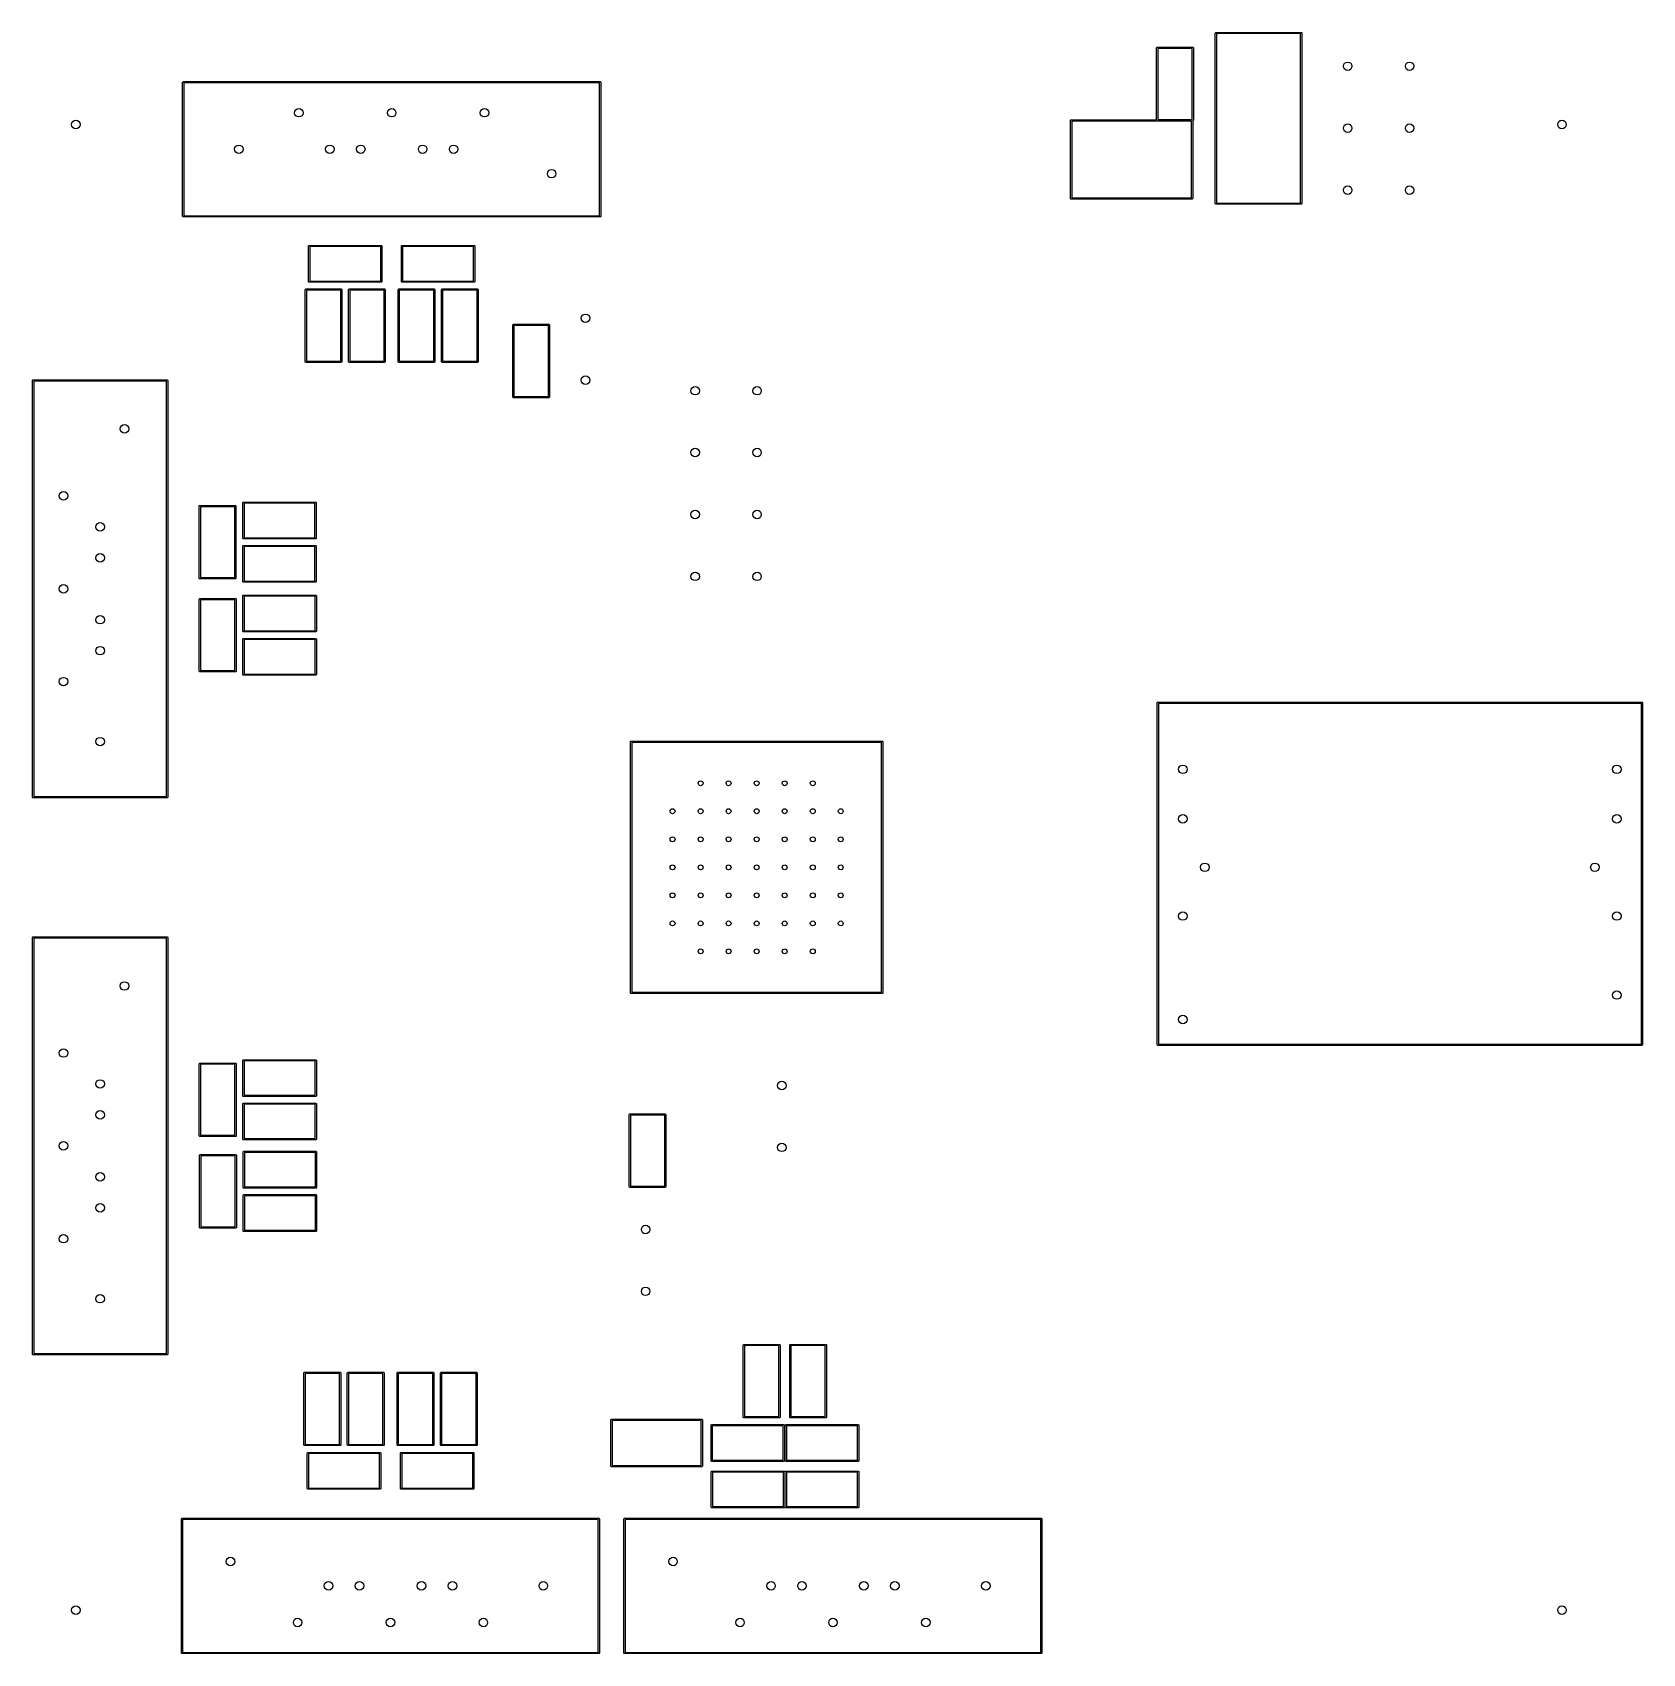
# Model space of a CAD drawing. Extents: x 2.48 to 5.08, y -5.27 to -2.65.
import ezdxf

# ---------------------------------------------------------------- set-up
doc = ezdxf.new("R2010")
doc.units = 0
doc.header["$MEASUREMENT"] = 0
doc.layers.add('BLACK', color=7, linetype='CONTINUOUS')

msp = doc.modelspace()

# ---------------------------------------------------------------- linework, layer by layer
at = {"layer": 'BLACK', "linetype": 'CONTINUOUS'}
for p, q in [((4.3901, -2.6522), (4.3902, -2.6518)), ((4.3901, -2.9278), (4.3901, -2.6522)), ((4.3902, -2.6518), (4.3907, -2.6513)), ((4.3907, -2.6513), (4.3911, -2.6512)), ((4.3911, -2.6512), (4.5289, -2.6512)), ((4.3921, -2.6532), (4.3921, -2.9268)), ((4.5279, -2.6532), (4.3921, -2.6532)), ((4.5279, -2.9268), (4.5279, -2.6532)), ((4.5289, -2.6512), (4.5293, -2.6513)), ((4.5293, -2.6513), (4.5298, -2.6518)), ((4.5298, -2.6518), (4.5299, -2.6522)), ((4.5299, -2.6522), (4.5299, -2.9278)), ((4.2953, -2.6763), (4.2954, -2.6759)), ((4.2953, -2.7926), (4.2953, -2.6763)), ((4.2954, -2.6759), (4.2959, -2.6754)), ((4.2959, -2.6754), (4.2963, -2.6753)), ((4.2963, -2.6753), (4.3537, -2.6753)), ((4.2972, -2.6772), (4.2972, -2.7918)), ((4.3528, -2.6772), (4.2972, -2.6772)), ((4.3528, -2.7918), (4.3528, -2.6772)), ((4.3537, -2.6753), (4.3541, -2.6754)), ((4.3541, -2.6754), (4.3546, -2.6759)), ((4.3546, -2.6759), (4.3547, -2.6763)), ((4.3547, -2.6763), (4.3547, -2.7928)), ((2.7224, -2.7317), (2.7225, -2.7314)), ((2.7224, -2.9483), (2.7224, -2.7317)), ((2.7225, -2.7314), (2.723, -2.7308)), ((2.723, -2.7308), (2.7234, -2.7307)), ((2.7234, -2.7307), (3.3967, -2.7307)), ((2.7244, -2.7327), (2.7244, -2.9473)), ((3.3957, -2.7327), (2.7244, -2.7327)), ((3.3957, -2.9473), (3.3957, -2.7327)), ((3.3967, -2.7307), (3.397, -2.7308)), ((3.397, -2.7308), (3.3976, -2.7314)), ((3.3976, -2.7314), (3.3976, -2.7317)), ((3.3976, -2.7317), (3.3976, -2.9483)), ((4.1564, -2.7936), (4.1565, -2.7932)), ((4.1564, -2.9196), (4.1564, -2.7936)), ((4.1565, -2.7932), (4.157, -2.7927)), ((4.157, -2.7927), (4.1574, -2.7926)), ((4.1574, -2.7926), (4.2953, -2.7926)), ((4.1583, -2.7946), (4.1583, -2.9186)), ((4.3517, -2.7946), (4.1583, -2.7946)), ((4.2972, -2.7918), (4.3528, -2.7918)), ((4.3517, -2.9186), (4.3517, -2.7946)), ((4.3537, -2.7938), (4.3536, -2.7938)), ((4.3536, -2.7938), (4.3536, -2.9196)), ((4.3541, -2.7937), (4.3537, -2.7938)), ((4.3546, -2.7932), (4.3541, -2.7937)), ((4.3547, -2.7928), (4.3546, -2.7932)), ((4.1565, -2.92), (4.1564, -2.9196)), ((4.157, -2.9205), (4.1565, -2.92)), ((4.1574, -2.9206), (4.157, -2.9205)), ((4.3526, -2.9206), (4.1574, -2.9206)), ((4.1583, -2.9186), (4.3517, -2.9186)), ((4.353, -2.9205), (4.3526, -2.9206)), ((4.3535, -2.92), (4.353, -2.9205)), ((4.3536, -2.9196), (4.3535, -2.92)), ((4.3902, -2.9282), (4.3901, -2.9278)), ((4.3907, -2.9287), (4.3902, -2.9282)), ((4.3911, -2.9288), (4.3907, -2.9287)), ((4.5289, -2.9288), (4.3911, -2.9288)), ((4.3921, -2.9268), (4.5279, -2.9268)), ((4.5293, -2.9287), (4.5289, -2.9288)), ((4.5298, -2.9282), (4.5293, -2.9287)), ((4.5299, -2.9278), (4.5298, -2.9282)), ((2.7225, -2.9486), (2.7224, -2.9483)), ((2.723, -2.9492), (2.7225, -2.9486)), ((2.7234, -2.9493), (2.723, -2.9492)), ((3.3967, -2.9493), (2.7234, -2.9493)), ((2.7244, -2.9473), (3.3957, -2.9473)), ((3.397, -2.9492), (3.3967, -2.9493)), ((3.3976, -2.9486), (3.397, -2.9492)), ((3.3976, -2.9483), (3.3976, -2.9486)), ((2.9257, -2.9963), (2.9258, -2.9959)), ((2.9257, -3.0537), (2.9257, -2.9963)), ((2.9258, -2.9959), (2.9264, -2.9954)), ((2.9264, -2.9954), (2.9267, -2.9953)), ((2.9267, -2.9953), (3.0433, -2.9953)), ((2.9277, -2.9972), (2.9277, -3.0528)), ((3.0423, -2.9972), (2.9277, -2.9972)), ((3.0423, -3.0528), (3.0423, -2.9972)), ((3.0433, -2.9953), (3.0436, -2.9954)), ((3.0436, -2.9954), (3.0442, -2.9959)), ((3.0442, -2.9959), (3.0443, -2.9963)), ((3.0443, -2.9963), (3.0443, -3.0537)), ((3.0757, -2.9963), (3.0758, -2.9959)), ((3.0757, -3.0537), (3.0757, -2.9963)), ((3.0758, -2.9959), (3.0764, -2.9954)), ((3.0764, -2.9954), (3.0767, -2.9953)), ((3.0767, -2.9953), (3.1933, -2.9953)), ((3.0777, -2.9972), (3.0777, -3.0528)), ((3.1923, -2.9972), (3.0777, -2.9972)), ((3.1923, -3.0528), (3.1923, -2.9972)), ((3.1933, -2.9953), (3.1936, -2.9954)), ((3.1936, -2.9954), (3.1942, -2.9959)), ((3.1942, -2.9959), (3.1943, -2.9963)), ((3.1943, -2.9963), (3.1943, -3.0537)), ((2.9258, -3.0541), (2.9257, -3.0537)), ((2.9264, -3.0546), (2.9258, -3.0541)), ((2.9267, -3.0547), (2.9264, -3.0546)), ((3.0433, -3.0547), (2.9267, -3.0547)), ((2.9277, -3.0528), (3.0423, -3.0528)), ((3.0436, -3.0546), (3.0433, -3.0547)), ((3.0442, -3.0541), (3.0436, -3.0546)), ((3.0443, -3.0537), (3.0442, -3.0541)), ((3.0758, -3.0541), (3.0757, -3.0537)), ((3.0764, -3.0546), (3.0758, -3.0541)), ((3.0767, -3.0547), (3.0764, -3.0546)), ((3.1933, -3.0547), (3.0767, -3.0547)), ((3.0777, -3.0528), (3.1923, -3.0528)), ((3.1936, -3.0546), (3.1933, -3.0547)), ((3.1942, -3.0541), (3.1936, -3.0546)), ((3.1943, -3.0537), (3.1942, -3.0541)), ((2.9203, -3.0667), (2.9204, -3.0664)), ((2.9203, -3.1833), (2.9203, -3.0667)), ((2.9204, -3.0664), (2.9209, -3.0658)), ((2.9209, -3.0658), (2.9213, -3.0657)), ((2.9213, -3.0657), (2.9787, -3.0657)), ((2.9222, -3.0677), (2.9222, -3.1823)), ((2.9778, -3.0677), (2.9222, -3.0677)), ((2.9778, -3.1823), (2.9778, -3.0677)), ((2.9787, -3.0657), (2.9791, -3.0658)), ((2.9791, -3.0658), (2.9796, -3.0664)), ((2.9796, -3.0664), (2.9797, -3.0667)), ((2.9797, -3.0667), (2.9797, -3.1833)), ((2.9903, -3.0667), (2.9904, -3.0664)), ((2.9903, -3.1833), (2.9903, -3.0667)), ((2.9904, -3.0664), (2.9909, -3.0658)), ((2.9909, -3.0658), (2.9913, -3.0657)), ((2.9913, -3.0657), (3.0487, -3.0657)), ((2.9922, -3.0677), (2.9922, -3.1823)), ((3.0478, -3.0677), (2.9922, -3.0677)), ((3.0478, -3.1823), (3.0478, -3.0677)), ((3.0487, -3.0657), (3.0491, -3.0658)), ((3.0491, -3.0658), (3.0496, -3.0664)), ((3.0496, -3.0664), (3.0497, -3.0667)), ((3.0497, -3.0667), (3.0497, -3.1833)), ((3.0703, -3.0667), (3.0704, -3.0664)), ((3.0703, -3.1833), (3.0703, -3.0667)), ((3.0704, -3.0664), (3.0709, -3.0658)), ((3.0709, -3.0658), (3.0713, -3.0657)), ((3.0713, -3.0657), (3.1287, -3.0657)), ((3.0722, -3.0677), (3.0722, -3.1823)), ((3.1278, -3.0677), (3.0722, -3.0677)), ((3.1278, -3.1823), (3.1278, -3.0677)), ((3.1287, -3.0657), (3.1291, -3.0658)), ((3.1291, -3.0658), (3.1296, -3.0664)), ((3.1296, -3.0664), (3.1297, -3.0667)), ((3.1297, -3.0667), (3.1297, -3.1833)), ((3.1403, -3.0667), (3.1404, -3.0664)), ((3.1403, -3.1833), (3.1403, -3.0667)), ((3.1404, -3.0664), (3.1409, -3.0658)), ((3.1409, -3.0658), (3.1413, -3.0657)), ((3.1413, -3.0657), (3.1987, -3.0657)), ((3.1422, -3.0677), (3.1422, -3.1823)), ((3.1978, -3.0677), (3.1422, -3.0677)), ((3.1978, -3.1823), (3.1978, -3.0677)), ((3.1987, -3.0657), (3.1991, -3.0658)), ((3.1991, -3.0658), (3.1996, -3.0664)), ((3.1996, -3.0664), (3.1997, -3.0667)), ((3.1997, -3.0667), (3.1997, -3.1833)), ((3.2555, -3.1237), (3.2556, -3.1234)), ((3.2555, -3.2403), (3.2555, -3.1237)), ((3.2556, -3.1234), (3.2561, -3.1228)), ((3.2561, -3.1228), (3.2565, -3.1227)), ((3.2565, -3.1227), (3.3139, -3.1227)), ((3.2574, -3.1247), (3.2574, -3.2393)), ((3.313, -3.1247), (3.2574, -3.1247)), ((3.313, -3.2393), (3.313, -3.1247)), ((3.3139, -3.1227), (3.3143, -3.1228)), ((3.3143, -3.1228), (3.3148, -3.1234)), ((3.3148, -3.1234), (3.3149, -3.1237)), ((3.3149, -3.1237), (3.3149, -3.2403)), ((2.9204, -3.1836), (2.9203, -3.1833)), ((2.9209, -3.1842), (2.9204, -3.1836)), ((2.9213, -3.1843), (2.9209, -3.1842)), ((2.9787, -3.1843), (2.9213, -3.1843)), ((2.9222, -3.1823), (2.9778, -3.1823)), ((2.9791, -3.1842), (2.9787, -3.1843)), ((2.9796, -3.1836), (2.9791, -3.1842)), ((2.9797, -3.1833), (2.9796, -3.1836)), ((2.9904, -3.1836), (2.9903, -3.1833)), ((2.9909, -3.1842), (2.9904, -3.1836)), ((2.9913, -3.1843), (2.9909, -3.1842)), ((3.0487, -3.1843), (2.9913, -3.1843)), ((2.9922, -3.1823), (3.0478, -3.1823)), ((3.0491, -3.1842), (3.0487, -3.1843)), ((3.0496, -3.1836), (3.0491, -3.1842)), ((3.0497, -3.1833), (3.0496, -3.1836)), ((3.0704, -3.1836), (3.0703, -3.1833)), ((3.0709, -3.1842), (3.0704, -3.1836)), ((3.0713, -3.1843), (3.0709, -3.1842)), ((3.1287, -3.1843), (3.0713, -3.1843)), ((3.0722, -3.1823), (3.1278, -3.1823)), ((3.1291, -3.1842), (3.1287, -3.1843)), ((3.1296, -3.1836), (3.1291, -3.1842)), ((3.1297, -3.1833), (3.1296, -3.1836)), ((3.1404, -3.1836), (3.1403, -3.1833)), ((3.1409, -3.1842), (3.1404, -3.1836)), ((3.1413, -3.1843), (3.1409, -3.1842)), ((3.1987, -3.1843), (3.1413, -3.1843)), ((3.1422, -3.1823), (3.1978, -3.1823)), ((3.1991, -3.1842), (3.1987, -3.1843)), ((3.1996, -3.1836), (3.1991, -3.1842)), ((3.1997, -3.1833), (3.1996, -3.1836)), ((2.4798, -3.2134), (2.4799, -3.213)), ((2.4798, -3.8866), (2.4798, -3.2134)), ((2.4799, -3.213), (2.4804, -3.2125)), ((2.4804, -3.2125), (2.4808, -3.2124)), ((2.4808, -3.2124), (2.6973, -3.2124)), ((2.4818, -3.2144), (2.4818, -3.8856)), ((2.6963, -3.2144), (2.4818, -3.2144)), ((2.6963, -3.8856), (2.6963, -3.2144)), ((2.6973, -3.2124), (2.6977, -3.2125)), ((2.6977, -3.2125), (2.6982, -3.213)), ((2.6982, -3.213), (2.6983, -3.2134)), ((2.6983, -3.2134), (2.6983, -3.8866)), ((3.2556, -3.2406), (3.2555, -3.2403)), ((3.2561, -3.2412), (3.2556, -3.2406)), ((3.2565, -3.2413), (3.2561, -3.2412)), ((3.3139, -3.2413), (3.2565, -3.2413)), ((3.2574, -3.2393), (3.313, -3.2393)), ((3.3143, -3.2412), (3.3139, -3.2413)), ((3.3148, -3.2406), (3.3143, -3.2412)), ((3.3149, -3.2403), (3.3148, -3.2406)), ((2.7491, -3.4164), (2.7492, -3.4161)), ((2.7491, -3.533), (2.7491, -3.4164)), ((2.7492, -3.4161), (2.7497, -3.4155)), ((2.7497, -3.4155), (2.7501, -3.4154)), ((2.7501, -3.4154), (2.8075, -3.4154)), ((2.751, -3.4174), (2.751, -3.532)), ((2.8066, -3.4174), (2.751, -3.4174)), ((2.8066, -3.532), (2.8066, -3.4174)), ((2.8075, -3.4154), (2.8079, -3.4155)), ((2.8079, -3.4155), (2.8084, -3.4161)), ((2.8084, -3.4161), (2.8085, -3.4164)), ((2.8085, -3.4164), (2.8085, -3.533)), ((2.8195, -3.411), (2.8196, -3.4106)), ((2.8195, -3.4684), (2.8195, -3.411)), ((2.8196, -3.4106), (2.8202, -3.4101)), ((2.8202, -3.4101), (2.8205, -3.41)), ((2.8205, -3.41), (2.9371, -3.41)), ((2.8215, -3.4119), (2.8215, -3.4675)), ((2.9361, -3.4119), (2.8215, -3.4119)), ((2.9361, -3.4675), (2.9361, -3.4119)), ((2.9371, -3.41), (2.9374, -3.4101)), ((2.9374, -3.4101), (2.938, -3.4106)), ((2.938, -3.4106), (2.9381, -3.411)), ((2.9381, -3.411), (2.9381, -3.4684)), ((2.8196, -3.4688), (2.8195, -3.4684)), ((2.8195, -3.481), (2.8196, -3.4806)), ((2.8195, -3.5384), (2.8195, -3.481)), ((2.8202, -3.4693), (2.8196, -3.4688)), ((2.8196, -3.4806), (2.8202, -3.4801)), ((2.8205, -3.4694), (2.8202, -3.4693)), ((2.8202, -3.4801), (2.8205, -3.48)), ((2.9371, -3.4694), (2.8205, -3.4694)), ((2.8205, -3.48), (2.9371, -3.48)), ((2.8215, -3.4675), (2.9361, -3.4675)), ((2.8215, -3.4819), (2.8215, -3.5375)), ((2.9361, -3.4819), (2.8215, -3.4819)), ((2.9361, -3.5375), (2.9361, -3.4819)), ((2.9374, -3.4693), (2.9371, -3.4694)), ((2.9371, -3.48), (2.9374, -3.4801)), ((2.938, -3.4688), (2.9374, -3.4693)), ((2.9374, -3.4801), (2.938, -3.4806)), ((2.9381, -3.4684), (2.938, -3.4688)), ((2.938, -3.4806), (2.9381, -3.481)), ((2.9381, -3.481), (2.9381, -3.5384)), ((2.7492, -3.5333), (2.7491, -3.533)), ((2.7497, -3.5339), (2.7492, -3.5333)), ((2.7501, -3.534), (2.7497, -3.5339)), ((2.8075, -3.534), (2.7501, -3.534)), ((2.751, -3.532), (2.8066, -3.532)), ((2.8079, -3.5339), (2.8075, -3.534)), ((2.8084, -3.5333), (2.8079, -3.5339)), ((2.8085, -3.533), (2.8084, -3.5333)), ((2.8196, -3.5388), (2.8195, -3.5384)), ((2.8202, -3.5393), (2.8196, -3.5388)), ((2.8197, -3.5613), (2.8198, -3.5609)), ((2.8197, -3.6187), (2.8197, -3.5613)), ((2.8198, -3.5609), (2.8204, -3.5604)), ((2.8205, -3.5394), (2.8202, -3.5393)), ((2.8204, -3.5604), (2.8207, -3.5603)), ((2.9371, -3.5394), (2.8205, -3.5394)), ((2.8207, -3.5603), (2.9373, -3.5603)), ((2.8215, -3.5375), (2.9361, -3.5375)), ((2.9374, -3.5393), (2.9371, -3.5394)), ((2.9373, -3.5603), (2.9376, -3.5604)), ((2.938, -3.5388), (2.9374, -3.5393)), ((2.9376, -3.5604), (2.9382, -3.5609)), ((2.9381, -3.5384), (2.938, -3.5388)), ((2.9382, -3.5609), (2.9383, -3.5613)), ((2.9383, -3.5613), (2.9383, -3.6187)), ((2.7493, -3.5667), (2.7494, -3.5664)), ((2.7493, -3.6833), (2.7493, -3.5667)), ((2.7494, -3.5664), (2.7499, -3.5658)), ((2.7499, -3.5658), (2.7503, -3.5657)), ((2.7503, -3.5657), (2.8077, -3.5657)), ((2.7512, -3.5677), (2.7512, -3.6823)), ((2.8068, -3.5677), (2.7512, -3.5677)), ((2.8068, -3.6823), (2.8068, -3.5677)), ((2.8077, -3.5657), (2.8081, -3.5658)), ((2.8081, -3.5658), (2.8086, -3.5664)), ((2.8086, -3.5664), (2.8087, -3.5667)), ((2.8087, -3.5667), (2.8087, -3.6833)), ((2.8217, -3.5622), (2.8217, -3.6178)), ((2.9363, -3.5622), (2.8217, -3.5622)), ((2.9363, -3.6178), (2.9363, -3.5622)), ((2.8198, -3.6191), (2.8197, -3.6187)), ((2.8197, -3.6313), (2.8198, -3.6309)), ((2.8197, -3.6887), (2.8197, -3.6313)), ((2.8204, -3.6196), (2.8198, -3.6191)), ((2.8198, -3.6309), (2.8204, -3.6304)), ((2.8207, -3.6197), (2.8204, -3.6196)), ((2.8204, -3.6304), (2.8207, -3.6303)), ((2.9373, -3.6197), (2.8207, -3.6197)), ((2.8207, -3.6303), (2.9373, -3.6303)), ((2.8217, -3.6178), (2.9363, -3.6178)), ((2.8217, -3.6322), (2.8217, -3.6878)), ((2.9363, -3.6322), (2.8217, -3.6322)), ((2.9363, -3.6878), (2.9363, -3.6322)), ((2.9376, -3.6196), (2.9373, -3.6197)), ((2.9373, -3.6303), (2.9376, -3.6304)), ((2.9382, -3.6191), (2.9376, -3.6196)), ((2.9376, -3.6304), (2.9382, -3.6309)), ((2.9383, -3.6187), (2.9382, -3.6191)), ((2.9382, -3.6309), (2.9383, -3.6313)), ((2.9383, -3.6313), (2.9383, -3.6887)), ((2.7494, -3.6836), (2.7493, -3.6833)), ((2.7499, -3.6842), (2.7494, -3.6836)), ((2.7503, -3.6843), (2.7499, -3.6842)), ((2.8077, -3.6843), (2.7503, -3.6843)), ((2.7512, -3.6823), (2.8068, -3.6823)), ((2.8081, -3.6842), (2.8077, -3.6843)), ((2.8086, -3.6836), (2.8081, -3.6842)), ((2.8087, -3.6833), (2.8086, -3.6836)), ((2.8198, -3.6891), (2.8197, -3.6887)), ((2.8204, -3.6896), (2.8198, -3.6891)), ((2.8207, -3.6897), (2.8204, -3.6896)), ((2.9373, -3.6897), (2.8207, -3.6897)), ((2.8217, -3.6878), (2.9363, -3.6878)), ((2.9376, -3.6896), (2.9373, -3.6897)), ((2.9382, -3.6891), (2.9376, -3.6896)), ((2.9383, -3.6887), (2.9382, -3.6891)), ((4.2963, -3.7339), (4.2969, -3.7333)), ((4.2963, -3.7343), (4.2963, -3.7339)), ((4.2963, -4.2866), (4.2963, -3.7343)), ((4.2969, -3.7333), (4.2973, -3.7333)), ((4.2973, -3.7333), (5.0791, -3.7333)), ((4.2982, -3.7352), (4.2982, -4.2856)), ((5.0782, -3.7352), (4.2982, -3.7352)), ((5.0782, -4.2856), (5.0782, -3.7352)), ((5.0791, -3.7333), (5.0795, -3.7333)), ((5.0795, -3.7333), (5.0801, -3.7339)), ((5.0801, -3.7339), (5.0801, -3.7343)), ((5.0801, -3.7343), (5.0801, -4.2866)), ((3.4457, -3.7969), (3.4463, -3.7963)), ((3.4457, -3.7972), (3.4457, -3.7969)), ((3.4457, -4.2028), (3.4457, -3.7972)), ((3.4463, -3.7963), (3.4466, -3.7963)), ((3.4466, -3.7963), (3.8522, -3.7963)), ((3.8522, -3.7963), (3.8525, -3.7963)), ((3.8525, -3.7963), (3.8531, -3.7969)), ((3.8531, -3.7969), (3.8531, -3.7972)), ((3.8531, -3.7972), (3.8531, -4.2028)), ((3.4476, -3.7982), (3.4476, -4.2018)), ((3.8512, -3.7982), (3.4476, -3.7982)), ((3.8512, -4.2018), (3.8512, -3.7982)), ((2.4799, -3.887), (2.4798, -3.8866)), ((2.4804, -3.8875), (2.4799, -3.887)), ((2.4808, -3.8876), (2.4804, -3.8875)), ((2.6973, -3.8876), (2.4808, -3.8876)), ((2.4818, -3.8856), (2.6963, -3.8856)), ((2.6977, -3.8875), (2.6973, -3.8876)), ((2.6982, -3.887), (2.6977, -3.8875)), ((2.6983, -3.8866), (2.6982, -3.887)), ((2.4798, -4.1134), (2.4799, -4.113)), ((2.4798, -4.7866), (2.4798, -4.1134)), ((2.4799, -4.113), (2.4804, -4.1125)), ((2.4804, -4.1125), (2.4808, -4.1124)), ((2.4808, -4.1124), (2.6973, -4.1124)), ((2.4818, -4.1144), (2.4818, -4.7856)), ((2.6963, -4.1144), (2.4818, -4.1144)), ((2.6963, -4.7856), (2.6963, -4.1144)), ((2.6973, -4.1124), (2.6977, -4.1125)), ((2.6977, -4.1125), (2.6982, -4.113)), ((2.6982, -4.113), (2.6983, -4.1134)), ((2.6983, -4.1134), (2.6983, -4.7866)), ((3.4457, -4.2031), (3.4457, -4.2028)), ((3.4463, -4.2037), (3.4457, -4.2031)), ((3.4466, -4.2037), (3.4463, -4.2037)), ((3.8522, -4.2037), (3.4466, -4.2037)), ((3.4476, -4.2018), (3.8512, -4.2018)), ((3.8525, -4.2037), (3.8522, -4.2037)), ((3.8531, -4.2031), (3.8525, -4.2037)), ((3.8531, -4.2028), (3.8531, -4.2031)), ((4.2963, -4.287), (4.2963, -4.2866)), ((4.2969, -4.2875), (4.2963, -4.287)), ((4.2973, -4.2876), (4.2969, -4.2875)), ((5.0791, -4.2876), (4.2973, -4.2876)), ((4.2982, -4.2856), (5.0782, -4.2856)), ((5.0795, -4.2875), (5.0791, -4.2876)), ((5.0801, -4.287), (5.0795, -4.2875)), ((5.0801, -4.2866), (5.0801, -4.287)), ((2.7493, -4.3172), (2.7494, -4.3169)), ((2.7493, -4.4338), (2.7493, -4.3172)), ((2.7494, -4.3169), (2.7499, -4.3163)), ((2.7499, -4.3163), (2.7503, -4.3162)), ((2.7503, -4.3162), (2.8077, -4.3162)), ((2.7512, -4.3182), (2.7512, -4.4328)), ((2.8068, -4.3182), (2.7512, -4.3182)), ((2.8068, -4.4328), (2.8068, -4.3182)), ((2.8077, -4.3162), (2.8081, -4.3163)), ((2.8081, -4.3163), (2.8086, -4.3169)), ((2.8086, -4.3169), (2.8087, -4.3172)), ((2.8087, -4.3172), (2.8087, -4.4338)), ((2.8197, -4.3118), (2.8198, -4.3114)), ((2.8197, -4.3692), (2.8197, -4.3118)), ((2.8198, -4.3114), (2.8204, -4.3109)), ((2.8204, -4.3109), (2.8207, -4.3108)), ((2.8207, -4.3108), (2.9373, -4.3108)), ((2.8217, -4.3127), (2.8217, -4.3683)), ((2.9363, -4.3127), (2.8217, -4.3127)), ((2.9363, -4.3683), (2.9363, -4.3127)), ((2.9373, -4.3108), (2.9376, -4.3109)), ((2.9376, -4.3109), (2.9382, -4.3114)), ((2.9382, -4.3114), (2.9383, -4.3118)), ((2.9383, -4.3118), (2.9383, -4.3692)), ((2.8198, -4.3696), (2.8197, -4.3692)), ((2.8204, -4.3701), (2.8198, -4.3696)), ((2.8207, -4.3702), (2.8204, -4.3701)), ((2.9373, -4.3702), (2.8207, -4.3702)), ((2.8217, -4.3683), (2.9363, -4.3683)), ((2.9376, -4.3701), (2.9373, -4.3702)), ((2.9382, -4.3696), (2.9376, -4.3701)), ((2.9383, -4.3692), (2.9382, -4.3696)), ((2.8197, -4.3818), (2.8198, -4.3814)), ((2.8197, -4.4392), (2.8197, -4.3818)), ((2.8198, -4.3814), (2.8204, -4.3809)), ((2.8204, -4.3809), (2.8207, -4.3808)), ((2.8207, -4.3808), (2.9373, -4.3808)), ((2.8217, -4.3827), (2.8217, -4.4383)), ((2.9363, -4.3827), (2.8217, -4.3827)), ((2.9363, -4.4383), (2.9363, -4.3827)), ((2.9373, -4.3808), (2.9376, -4.3809)), ((2.9376, -4.3809), (2.9382, -4.3814)), ((2.9382, -4.3814), (2.9383, -4.3818)), ((2.9383, -4.3818), (2.9383, -4.4392)), ((3.4435, -4.3995), (3.4436, -4.3992)), ((3.4435, -4.5161), (3.4435, -4.3995)), ((3.4436, -4.3992), (3.4441, -4.3986)), ((3.4441, -4.3986), (3.4445, -4.3985)), ((3.4445, -4.3985), (3.5019, -4.3985)), ((3.5019, -4.3985), (3.5023, -4.3986)), ((3.5023, -4.3986), (3.5028, -4.3992)), ((3.5028, -4.3992), (3.5029, -4.3995)), ((3.5029, -4.3995), (3.5029, -4.5161)), ((3.4454, -4.4005), (3.4454, -4.5151)), ((3.501, -4.4005), (3.4454, -4.4005)), ((3.501, -4.5151), (3.501, -4.4005)), ((2.7494, -4.4341), (2.7493, -4.4338)), ((2.7499, -4.4347), (2.7494, -4.4341)), ((2.7503, -4.4348), (2.7499, -4.4347)), ((2.8077, -4.4348), (2.7503, -4.4348)), ((2.7512, -4.4328), (2.8068, -4.4328)), ((2.8081, -4.4347), (2.8077, -4.4348)), ((2.8086, -4.4341), (2.8081, -4.4347)), ((2.8087, -4.4338), (2.8086, -4.4341)), ((2.8198, -4.4396), (2.8197, -4.4392)), ((2.8204, -4.4401), (2.8198, -4.4396)), ((2.8207, -4.4402), (2.8204, -4.4401)), ((2.9373, -4.4402), (2.8207, -4.4402)), ((2.8217, -4.4383), (2.9363, -4.4383)), ((2.9376, -4.4401), (2.9373, -4.4402)), ((2.9382, -4.4396), (2.9376, -4.4401)), ((2.9383, -4.4392), (2.9382, -4.4396)), ((2.7498, -4.4652), (2.7499, -4.4649)), ((2.7498, -4.5818), (2.7498, -4.4652)), ((2.7499, -4.4649), (2.7504, -4.4643)), ((2.7504, -4.4643), (2.7508, -4.4642)), ((2.7508, -4.4642), (2.8082, -4.4642)), ((2.7517, -4.4662), (2.7517, -4.5808)), ((2.8073, -4.4662), (2.7517, -4.4662)), ((2.8073, -4.5808), (2.8073, -4.4662)), ((2.8082, -4.4642), (2.8086, -4.4643)), ((2.8086, -4.4643), (2.8091, -4.4649)), ((2.8091, -4.4649), (2.8092, -4.4652)), ((2.8092, -4.4652), (2.8092, -4.5818)), ((2.8202, -4.4598), (2.8203, -4.4594)), ((2.8202, -4.5172), (2.8202, -4.4598)), ((2.8203, -4.4594), (2.8209, -4.4589)), ((2.8209, -4.4589), (2.8212, -4.4588)), ((2.8212, -4.4588), (2.9378, -4.4588)), ((2.8222, -4.4607), (2.8222, -4.5163)), ((2.9368, -4.4607), (2.8222, -4.4607)), ((2.9368, -4.5163), (2.9368, -4.4607)), ((2.9378, -4.4588), (2.9381, -4.4589)), ((2.9381, -4.4589), (2.9387, -4.4594)), ((2.9387, -4.4594), (2.9388, -4.4598)), ((2.9388, -4.4598), (2.9388, -4.5172)), ((2.8203, -4.5176), (2.8202, -4.5172)), ((2.8202, -4.5298), (2.8203, -4.5294)), ((2.8202, -4.5872), (2.8202, -4.5298)), ((2.8209, -4.5181), (2.8203, -4.5176)), ((2.8203, -4.5294), (2.8209, -4.5289)), ((2.8212, -4.5182), (2.8209, -4.5181)), ((2.8209, -4.5289), (2.8212, -4.5288)), ((2.9378, -4.5182), (2.8212, -4.5182)), ((2.8212, -4.5288), (2.9378, -4.5288)), ((2.8222, -4.5163), (2.9368, -4.5163)), ((2.8222, -4.5307), (2.8222, -4.5863)), ((2.9368, -4.5307), (2.8222, -4.5307)), ((2.9368, -4.5863), (2.9368, -4.5307)), ((2.9381, -4.5181), (2.9378, -4.5182)), ((2.9378, -4.5288), (2.9381, -4.5289)), ((2.9387, -4.5176), (2.9381, -4.5181)), ((2.9381, -4.5289), (2.9387, -4.5294)), ((2.9388, -4.5172), (2.9387, -4.5176)), ((2.9387, -4.5294), (2.9388, -4.5298)), ((2.9388, -4.5298), (2.9388, -4.5872)), ((3.4436, -4.5164), (3.4435, -4.5161)), ((3.4441, -4.517), (3.4436, -4.5164)), ((3.4445, -4.5171), (3.4441, -4.517)), ((3.5019, -4.5171), (3.4445, -4.5171)), ((3.4454, -4.5151), (3.501, -4.5151)), ((3.5023, -4.517), (3.5019, -4.5171)), ((3.5028, -4.5164), (3.5023, -4.517)), ((3.5029, -4.5161), (3.5028, -4.5164)), ((2.7499, -4.5821), (2.7498, -4.5818)), ((2.7504, -4.5827), (2.7499, -4.5821)), ((2.7508, -4.5828), (2.7504, -4.5827)), ((2.8082, -4.5828), (2.7508, -4.5828)), ((2.7517, -4.5808), (2.8073, -4.5808)), ((2.8086, -4.5827), (2.8082, -4.5828)), ((2.8091, -4.5821), (2.8086, -4.5827)), ((2.8092, -4.5818), (2.8091, -4.5821)), ((2.8203, -4.5876), (2.8202, -4.5872)), ((2.8209, -4.5881), (2.8203, -4.5876)), ((2.8212, -4.5882), (2.8209, -4.5881)), ((2.9378, -4.5882), (2.8212, -4.5882)), ((2.8222, -4.5863), (2.9368, -4.5863)), ((2.9381, -4.5881), (2.9378, -4.5882)), ((2.9387, -4.5876), (2.9381, -4.5881)), ((2.9388, -4.5872), (2.9387, -4.5876)), ((2.4799, -4.787), (2.4798, -4.7866)), ((2.4804, -4.7875), (2.4799, -4.787)), ((2.4808, -4.7876), (2.4804, -4.7875)), ((2.6973, -4.7876), (2.4808, -4.7876)), ((2.4818, -4.7856), (2.6963, -4.7856)), ((2.6977, -4.7875), (2.6973, -4.7876)), ((2.6982, -4.787), (2.6977, -4.7875)), ((2.6983, -4.7866), (2.6982, -4.787)), ((3.6278, -4.7717), (3.6279, -4.7714)), ((3.6278, -4.8883), (3.6278, -4.7717)), ((3.6279, -4.7714), (3.6284, -4.7708)), ((3.6284, -4.7708), (3.6288, -4.7707)), ((3.6288, -4.7707), (3.6862, -4.7707)), ((3.6297, -4.7727), (3.6297, -4.8873)), ((3.6853, -4.7727), (3.6297, -4.7727)), ((3.6853, -4.8873), (3.6853, -4.7727)), ((3.6862, -4.7707), (3.6866, -4.7708)), ((3.6866, -4.7708), (3.6871, -4.7714)), ((3.6871, -4.7714), (3.6872, -4.7717)), ((3.6872, -4.7717), (3.6872, -4.8883)), ((3.7028, -4.7717), (3.7029, -4.7714)), ((3.7028, -4.8883), (3.7028, -4.7717)), ((3.7029, -4.7714), (3.7034, -4.7708)), ((3.7034, -4.7708), (3.7038, -4.7707)), ((3.7038, -4.7707), (3.7612, -4.7707)), ((3.7047, -4.7727), (3.7047, -4.8873)), ((3.7603, -4.7727), (3.7047, -4.7727)), ((3.7603, -4.8873), (3.7603, -4.7727)), ((3.7612, -4.7707), (3.7616, -4.7708)), ((3.7616, -4.7708), (3.7621, -4.7714)), ((3.7621, -4.7714), (3.7622, -4.7717)), ((3.7622, -4.7717), (3.7622, -4.8883)), ((2.9183, -4.8167), (2.9184, -4.8164)), ((2.9183, -4.9333), (2.9183, -4.8167)), ((2.9184, -4.8164), (2.9189, -4.8158)), ((2.9189, -4.8158), (2.9193, -4.8157)), ((2.9193, -4.8157), (2.9767, -4.8157)), ((2.9202, -4.8177), (2.9202, -4.9323)), ((2.9758, -4.8177), (2.9202, -4.8177)), ((2.9758, -4.9323), (2.9758, -4.8177)), ((2.9767, -4.8157), (2.9771, -4.8158)), ((2.9771, -4.8158), (2.9776, -4.8164)), ((2.9776, -4.8164), (2.9777, -4.8167)), ((2.9777, -4.8167), (2.9777, -4.9333)), ((2.9883, -4.8167), (2.9884, -4.8164)), ((2.9883, -4.9333), (2.9883, -4.8167)), ((2.9884, -4.8164), (2.9889, -4.8158)), ((2.9889, -4.8158), (2.9893, -4.8157)), ((2.9893, -4.8157), (3.0467, -4.8157)), ((2.9902, -4.8177), (2.9902, -4.9323)), ((3.0458, -4.8177), (2.9902, -4.8177)), ((3.0458, -4.9323), (3.0458, -4.8177)), ((3.0467, -4.8157), (3.0471, -4.8158)), ((3.0471, -4.8158), (3.0476, -4.8164)), ((3.0476, -4.8164), (3.0477, -4.8167)), ((3.0477, -4.8167), (3.0477, -4.9333)), ((3.0688, -4.8167), (3.0689, -4.8164)), ((3.0688, -4.9333), (3.0688, -4.8167)), ((3.0689, -4.8164), (3.0694, -4.8158)), ((3.0694, -4.8158), (3.0698, -4.8157)), ((3.0698, -4.8157), (3.1272, -4.8157)), ((3.0707, -4.8177), (3.0707, -4.9323)), ((3.1263, -4.8177), (3.0707, -4.8177)), ((3.1263, -4.9323), (3.1263, -4.8177)), ((3.1272, -4.8157), (3.1276, -4.8158)), ((3.1276, -4.8158), (3.1281, -4.8164)), ((3.1281, -4.8164), (3.1282, -4.8167)), ((3.1282, -4.8167), (3.1282, -4.9333)), ((3.1388, -4.8167), (3.1389, -4.8164)), ((3.1388, -4.9333), (3.1388, -4.8167)), ((3.1389, -4.8164), (3.1394, -4.8158)), ((3.1394, -4.8158), (3.1398, -4.8157)), ((3.1398, -4.8157), (3.1972, -4.8157)), ((3.1407, -4.8177), (3.1407, -4.9323)), ((3.1963, -4.8177), (3.1407, -4.8177)), ((3.1963, -4.9323), (3.1963, -4.8177)), ((3.1972, -4.8157), (3.1976, -4.8158)), ((3.1976, -4.8158), (3.1981, -4.8164)), ((3.1981, -4.8164), (3.1982, -4.8167)), ((3.1982, -4.8167), (3.1982, -4.9333)), ((3.4141, -4.8926), (3.4142, -4.8922)), ((3.4141, -4.9674), (3.4141, -4.8926)), ((3.4142, -4.8922), (3.4147, -4.8917)), ((3.4147, -4.8917), (3.4151, -4.8916)), ((3.4151, -4.8916), (3.5607, -4.8916)), ((3.4161, -4.8936), (3.4161, -4.9664)), ((3.5598, -4.8936), (3.4161, -4.8936)), ((3.5598, -4.9664), (3.5598, -4.8936)), ((3.5607, -4.8916), (3.5611, -4.8917)), ((3.5611, -4.8917), (3.5616, -4.8922)), ((3.5616, -4.8922), (3.5617, -4.8926)), ((3.5617, -4.8926), (3.5617, -4.9674)), ((3.6279, -4.8886), (3.6278, -4.8883)), ((3.6284, -4.8892), (3.6279, -4.8886)), ((3.6288, -4.8893), (3.6284, -4.8892)), ((3.6862, -4.8893), (3.6288, -4.8893)), ((3.6297, -4.8873), (3.6853, -4.8873)), ((3.6866, -4.8892), (3.6862, -4.8893)), ((3.6871, -4.8886), (3.6866, -4.8892)), ((3.6872, -4.8883), (3.6871, -4.8886)), ((3.7029, -4.8886), (3.7028, -4.8883)), ((3.7034, -4.8892), (3.7029, -4.8886)), ((3.7038, -4.8893), (3.7034, -4.8892)), ((3.7612, -4.8893), (3.7038, -4.8893)), ((3.7047, -4.8873), (3.7603, -4.8873)), ((3.7616, -4.8892), (3.7612, -4.8893)), ((3.7621, -4.8886), (3.7616, -4.8892)), ((3.7622, -4.8883), (3.7621, -4.8886)), ((3.5757, -4.9013), (3.5758, -4.9009)), ((3.5757, -4.9587), (3.5757, -4.9013)), ((3.5758, -4.9009), (3.5764, -4.9004)), ((3.5764, -4.9004), (3.5767, -4.9003)), ((3.5767, -4.9003), (3.6933, -4.9003)), ((3.5777, -4.9022), (3.5777, -4.9578)), ((3.6923, -4.9022), (3.5777, -4.9022)), ((3.6923, -4.9578), (3.6923, -4.9022)), ((3.6933, -4.9003), (3.6936, -4.9004)), ((3.6936, -4.9004), (3.6942, -4.9009)), ((3.6942, -4.9009), (3.6943, -4.9013)), ((3.6943, -4.9013), (3.6943, -4.9587)), ((3.6957, -4.9013), (3.6958, -4.9009)), ((3.6957, -4.9587), (3.6957, -4.9013)), ((3.6958, -4.9009), (3.6964, -4.9004)), ((3.6964, -4.9004), (3.6967, -4.9003)), ((3.6967, -4.9003), (3.8133, -4.9003)), ((3.6977, -4.9022), (3.6977, -4.9578)), ((3.8123, -4.9022), (3.6977, -4.9022)), ((3.8123, -4.9578), (3.8123, -4.9022)), ((3.8133, -4.9003), (3.8136, -4.9004)), ((3.8136, -4.9004), (3.8142, -4.9009)), ((3.8142, -4.9009), (3.8143, -4.9013)), ((3.8143, -4.9013), (3.8143, -4.9587)), ((2.9184, -4.9336), (2.9183, -4.9333)), ((2.9189, -4.9342), (2.9184, -4.9336)), ((2.9193, -4.9343), (2.9189, -4.9342)), ((2.9767, -4.9343), (2.9193, -4.9343)), ((2.9202, -4.9323), (2.9758, -4.9323)), ((2.9237, -4.9463), (2.9238, -4.9459)), ((2.9237, -5.0037), (2.9237, -4.9463)), ((2.9238, -4.9459), (2.9244, -4.9454)), ((2.9244, -4.9454), (2.9247, -4.9453)), ((2.9247, -4.9453), (3.0413, -4.9453)), ((2.9257, -4.9472), (2.9257, -5.0028)), ((3.0403, -4.9472), (2.9257, -4.9472)), ((2.9771, -4.9342), (2.9767, -4.9343)), ((2.9776, -4.9336), (2.9771, -4.9342)), ((2.9777, -4.9333), (2.9776, -4.9336)), ((2.9884, -4.9336), (2.9883, -4.9333)), ((2.9889, -4.9342), (2.9884, -4.9336)), ((2.9893, -4.9343), (2.9889, -4.9342)), ((3.0467, -4.9343), (2.9893, -4.9343)), ((2.9902, -4.9323), (3.0458, -4.9323)), ((3.0403, -5.0028), (3.0403, -4.9472)), ((3.0413, -4.9453), (3.0416, -4.9454)), ((3.0416, -4.9454), (3.0422, -4.9459)), ((3.0422, -4.9459), (3.0423, -4.9463)), ((3.0423, -4.9463), (3.0423, -5.0037)), ((3.0471, -4.9342), (3.0467, -4.9343)), ((3.0476, -4.9336), (3.0471, -4.9342)), ((3.0477, -4.9333), (3.0476, -4.9336)), ((3.0689, -4.9336), (3.0688, -4.9333)), ((3.0694, -4.9342), (3.0689, -4.9336)), ((3.0698, -4.9343), (3.0694, -4.9342)), ((3.1272, -4.9343), (3.0698, -4.9343)), ((3.0707, -4.9323), (3.1263, -4.9323)), ((3.0742, -4.9463), (3.0743, -4.9459)), ((3.0742, -5.0037), (3.0742, -4.9463)), ((3.0743, -4.9459), (3.0749, -4.9454)), ((3.0749, -4.9454), (3.0752, -4.9453)), ((3.0752, -4.9453), (3.1918, -4.9453)), ((3.0762, -4.9472), (3.0762, -5.0028)), ((3.1908, -4.9472), (3.0762, -4.9472)), ((3.1276, -4.9342), (3.1272, -4.9343)), ((3.1281, -4.9336), (3.1276, -4.9342)), ((3.1282, -4.9333), (3.1281, -4.9336)), ((3.1389, -4.9336), (3.1388, -4.9333)), ((3.1394, -4.9342), (3.1389, -4.9336)), ((3.1398, -4.9343), (3.1394, -4.9342)), ((3.1972, -4.9343), (3.1398, -4.9343)), ((3.1407, -4.9323), (3.1963, -4.9323)), ((3.1908, -5.0028), (3.1908, -4.9472)), ((3.1918, -4.9453), (3.1921, -4.9454)), ((3.1921, -4.9454), (3.1927, -4.9459)), ((3.1927, -4.9459), (3.1928, -4.9463)), ((3.1928, -4.9463), (3.1928, -5.0037)), ((3.1976, -4.9342), (3.1972, -4.9343)), ((3.1981, -4.9336), (3.1976, -4.9342)), ((3.1982, -4.9333), (3.1981, -4.9336)), ((3.4142, -4.9678), (3.4141, -4.9674)), ((3.4147, -4.9683), (3.4142, -4.9678)), ((3.4151, -4.9684), (3.4147, -4.9683)), ((3.5607, -4.9684), (3.4151, -4.9684)), ((3.4161, -4.9664), (3.5598, -4.9664)), ((3.5611, -4.9683), (3.5607, -4.9684)), ((3.5616, -4.9678), (3.5611, -4.9683)), ((3.5617, -4.9674), (3.5616, -4.9678)), ((3.5758, -4.9591), (3.5757, -4.9587)), ((3.5764, -4.9596), (3.5758, -4.9591)), ((3.5762, -4.9763), (3.5763, -4.9759)), ((3.5763, -4.9759), (3.5768, -4.9754)), ((3.5767, -4.9597), (3.5764, -4.9596)), ((3.6933, -4.9597), (3.5767, -4.9597)), ((3.5768, -4.9754), (3.5772, -4.9753)), ((3.5772, -4.9753), (3.6937, -4.9753)), ((3.5777, -4.9578), (3.6923, -4.9578)), ((3.6936, -4.9596), (3.6933, -4.9597)), ((3.6942, -4.9591), (3.6936, -4.9596)), ((3.6937, -4.9753), (3.6941, -4.9754)), ((3.6941, -4.9754), (3.6946, -4.9759)), ((3.6943, -4.9587), (3.6942, -4.9591)), ((3.6946, -4.9759), (3.6947, -4.9763)), ((3.6958, -4.9591), (3.6957, -4.9587)), ((3.6957, -4.9763), (3.6958, -4.9759)), ((3.6964, -4.9596), (3.6958, -4.9591)), ((3.6958, -4.9759), (3.6964, -4.9754)), ((3.6967, -4.9597), (3.6964, -4.9596)), ((3.6964, -4.9754), (3.6967, -4.9753)), ((3.8133, -4.9597), (3.6967, -4.9597)), ((3.6967, -4.9753), (3.8133, -4.9753)), ((3.6977, -4.9578), (3.8123, -4.9578)), ((3.8136, -4.9596), (3.8133, -4.9597)), ((3.8133, -4.9753), (3.8136, -4.9754)), ((3.8142, -4.9591), (3.8136, -4.9596)), ((3.8136, -4.9754), (3.8142, -4.9759)), ((3.8143, -4.9587), (3.8142, -4.9591)), ((3.8142, -4.9759), (3.8143, -4.9763)), ((3.5762, -5.0337), (3.5762, -4.9763)), ((3.5782, -4.9772), (3.5782, -5.0328)), ((3.6928, -4.9772), (3.5782, -4.9772)), ((3.6928, -5.0328), (3.6928, -4.9772)), ((3.6947, -4.9763), (3.6947, -5.0337)), ((3.6957, -5.0337), (3.6957, -4.9763)), ((3.6977, -4.9772), (3.6977, -5.0328)), ((3.8123, -4.9772), (3.6977, -4.9772)), ((3.8123, -5.0328), (3.8123, -4.9772)), ((3.8143, -4.9763), (3.8143, -5.0337)), ((2.9238, -5.0041), (2.9237, -5.0037)), ((2.9244, -5.0046), (2.9238, -5.0041)), ((2.9247, -5.0047), (2.9244, -5.0046)), ((3.0413, -5.0047), (2.9247, -5.0047)), ((2.9257, -5.0028), (3.0403, -5.0028)), ((3.0416, -5.0046), (3.0413, -5.0047)), ((3.0422, -5.0041), (3.0416, -5.0046)), ((3.0423, -5.0037), (3.0422, -5.0041)), ((3.0743, -5.0041), (3.0742, -5.0037)), ((3.0749, -5.0046), (3.0743, -5.0041)), ((3.0752, -5.0047), (3.0749, -5.0046)), ((3.1918, -5.0047), (3.0752, -5.0047)), ((3.0762, -5.0028), (3.1908, -5.0028)), ((3.1921, -5.0046), (3.1918, -5.0047)), ((3.1927, -5.0041), (3.1921, -5.0046)), ((3.1928, -5.0037), (3.1927, -5.0041)), ((2.7205, -5.0523), (2.7211, -5.0518)), ((2.7205, -5.0527), (2.7205, -5.0523)), ((2.7205, -5.2692), (2.7205, -5.0527)), ((2.7211, -5.0518), (2.7215, -5.0517)), ((2.7215, -5.0517), (3.3947, -5.0517)), ((2.7224, -5.0537), (2.7224, -5.2682)), ((3.3937, -5.0537), (2.7224, -5.0537)), ((3.3937, -5.2682), (3.3937, -5.0537)), ((3.3947, -5.0517), (3.3951, -5.0518)), ((3.3951, -5.0518), (3.3956, -5.0523)), ((3.3956, -5.0523), (3.3957, -5.0527)), ((3.3957, -5.0527), (3.3957, -5.2692)), ((3.435, -5.0527), (3.4351, -5.0523)), ((3.435, -5.2692), (3.435, -5.0527)), ((3.4351, -5.0523), (3.4356, -5.0518)), ((3.4356, -5.0518), (3.436, -5.0517)), ((3.436, -5.0517), (4.1093, -5.0517)), ((3.437, -5.0537), (3.437, -5.2682)), ((4.1083, -5.0537), (3.437, -5.0537)), ((3.5763, -5.0341), (3.5762, -5.0337)), ((3.5768, -5.0346), (3.5763, -5.0341)), ((3.5772, -5.0347), (3.5768, -5.0346)), ((3.6937, -5.0347), (3.5772, -5.0347)), ((3.5782, -5.0328), (3.6928, -5.0328)), ((3.6941, -5.0346), (3.6937, -5.0347)), ((3.6946, -5.0341), (3.6941, -5.0346)), ((3.6947, -5.0337), (3.6946, -5.0341)), ((3.6958, -5.0341), (3.6957, -5.0337)), ((3.6964, -5.0346), (3.6958, -5.0341)), ((3.6967, -5.0347), (3.6964, -5.0346)), ((3.8133, -5.0347), (3.6967, -5.0347)), ((3.6977, -5.0328), (3.8123, -5.0328)), ((3.8136, -5.0346), (3.8133, -5.0347)), ((3.8142, -5.0341), (3.8136, -5.0346)), ((3.8143, -5.0337), (3.8142, -5.0341)), ((4.1083, -5.2682), (4.1083, -5.0537)), ((4.1093, -5.0517), (4.1096, -5.0518)), ((4.1096, -5.0518), (4.1102, -5.0523)), ((4.1102, -5.0523), (4.1102, -5.0527)), ((4.1102, -5.0527), (4.1102, -5.2692)), ((2.7205, -5.2696), (2.7205, -5.2692)), ((2.7211, -5.2701), (2.7205, -5.2696)), ((2.7215, -5.2702), (2.7211, -5.2701)), ((3.3947, -5.2702), (2.7215, -5.2702)), ((2.7224, -5.2682), (3.3937, -5.2682)), ((3.3951, -5.2701), (3.3947, -5.2702)), ((3.3956, -5.2696), (3.3951, -5.2701)), ((3.3957, -5.2692), (3.3956, -5.2696)), ((3.4351, -5.2696), (3.435, -5.2692)), ((3.4356, -5.2701), (3.4351, -5.2696)), ((3.436, -5.2702), (3.4356, -5.2701)), ((4.1093, -5.2702), (3.436, -5.2702)), ((3.437, -5.2682), (4.1083, -5.2682)), ((4.1096, -5.2701), (4.1093, -5.2702)), ((4.1102, -5.2696), (4.1096, -5.2701)), ((4.1102, -5.2692), (4.1102, -5.2696))]:
    msp.add_line(p, q, dxfattribs=at)
at = {"layer": 'BLACK'}
for centre, radius in [((4.6039, -2.7059), 0.00689), ((4.7039, -2.7059), 0.00689), ((2.91, -2.7809), 0.00689), ((3.06, -2.7809), 0.00689), ((3.21, -2.7809), 0.00689), ((2.55, -2.8), 0.00689), ((4.6039, -2.8059), 0.00689), ((4.7039, -2.8059), 0.00689), ((4.95, -2.8), 0.00689), ((2.8132, -2.84), 0.00689), ((2.96, -2.84), 0.00689), ((3.01, -2.84), 0.00689), ((3.11, -2.84), 0.00689), ((3.16, -2.84), 0.00689), ((3.3183, -2.8794), 0.00689), ((4.6039, -2.9059), 0.00689), ((4.7039, -2.9059), 0.00689), ((3.373, -3.113), 0.00689), ((3.373, -3.213), 0.00689), ((3.55, -3.23), 0.00689), ((3.65, -3.23), 0.00689), ((2.6284, -3.2917), 0.00689), ((3.55, -3.33), 0.00689), ((3.65, -3.33), 0.00689), ((2.53, -3.4), 0.00689), ((3.55, -3.43), 0.00689), ((3.65, -3.43), 0.00689), ((2.5891, -3.45), 0.00689), ((2.5891, -3.5), 0.00689), ((3.55, -3.53), 0.00689), ((3.65, -3.53), 0.00689), ((2.53, -3.55), 0.00689), ((2.5891, -3.6), 0.00689), ((2.5891, -3.65), 0.00689), ((2.53, -3.7), 0.00689), ((2.5891, -3.7969), 0.00689), ((4.3378, -3.8417), 0.00689), ((5.0386, -3.8417), 0.00689), ((3.5589, -3.8642), 0.00394), ((3.6041, -3.8642), 0.00394), ((3.6494, -3.8642), 0.00394), ((3.6947, -3.8642), 0.00394), ((3.74, -3.8642), 0.00394), ((3.5136, -3.9094), 0.00394), ((3.5589, -3.9094), 0.00394), ((3.6041, -3.9094), 0.00394), ((3.6494, -3.9094), 0.00394), ((3.6947, -3.9094), 0.00394), ((3.74, -3.9094), 0.00394), ((3.7852, -3.9094), 0.00394), ((4.3378, -3.9217), 0.00689), ((5.0386, -3.9217), 0.00689), ((3.5136, -3.9547), 0.00394), ((3.5589, -3.9547), 0.00394), ((3.6041, -3.9547), 0.00394), ((3.6494, -3.9547), 0.00394), ((3.6947, -3.9547), 0.00394), ((3.74, -3.9547), 0.00394), ((3.7852, -3.9547), 0.00394), ((3.5136, -4), 0.00394), ((3.5589, -4), 0.00394), ((3.6041, -4), 0.00394), ((3.6494, -4), 0.00394), ((3.6947, -4), 0.00394), ((3.74, -4), 0.00394), ((3.7852, -4), 0.00394), ((4.3732, -4), 0.00689), ((5.0032, -4), 0.00689), ((3.5136, -4.0453), 0.00394), ((3.5589, -4.0453), 0.00394), ((3.6041, -4.0453), 0.00394), ((3.6494, -4.0453), 0.00394), ((3.6947, -4.0453), 0.00394), ((3.74, -4.0453), 0.00394), ((3.7852, -4.0453), 0.00394), ((4.3378, -4.0787), 0.00689), ((5.0386, -4.0787), 0.00689), ((3.5136, -4.0906), 0.00394), ((3.5589, -4.0906), 0.00394), ((3.6041, -4.0906), 0.00394), ((3.6494, -4.0906), 0.00394), ((3.6947, -4.0906), 0.00394), ((3.74, -4.0906), 0.00394), ((3.7852, -4.0906), 0.00394), ((3.5589, -4.1358), 0.00394), ((3.6041, -4.1358), 0.00394), ((3.6494, -4.1358), 0.00394), ((3.6947, -4.1358), 0.00394), ((3.74, -4.1358), 0.00394), ((2.6284, -4.1917), 0.00689), ((5.0386, -4.2063), 0.00689), ((4.3378, -4.2457), 0.00689), ((2.53, -4.3), 0.00689), ((2.5891, -4.35), 0.00689), ((3.6902, -4.3524), 0.00689), ((2.5891, -4.4), 0.00689), ((2.53, -4.45), 0.00689), ((3.6902, -4.4524), 0.00689), ((2.5891, -4.5), 0.00689), ((2.5891, -4.55), 0.00689), ((3.4701, -4.585), 0.00689), ((2.53, -4.6), 0.00689), ((3.4701, -4.685), 0.00689), ((2.5891, -4.6969), 0.00689), ((2.7998, -5.1216), 0.00689), ((3.5144, -5.1216), 0.00689), ((2.9581, -5.1609), 0.00689), ((3.0081, -5.1609), 0.00689), ((3.1081, -5.1609), 0.00689), ((3.1581, -5.1609), 0.00689), ((3.3049, -5.1609), 0.00689), ((3.6726, -5.1609), 0.00689), ((3.7226, -5.1609), 0.00689), ((3.8226, -5.1609), 0.00689), ((3.8726, -5.1609), 0.00689), ((4.0195, -5.1609), 0.00689), ((2.55, -5.2), 0.00689), ((4.95, -5.2), 0.00689), ((2.9081, -5.22), 0.00689), ((3.0581, -5.22), 0.00689), ((3.2081, -5.22), 0.00689), ((3.6226, -5.22), 0.00689), ((3.7726, -5.22), 0.00689), ((3.9226, -5.22), 0.00689)]:
    msp.add_circle(centre, radius, dxfattribs=at)

doc.saveas('drawing.dxf')
